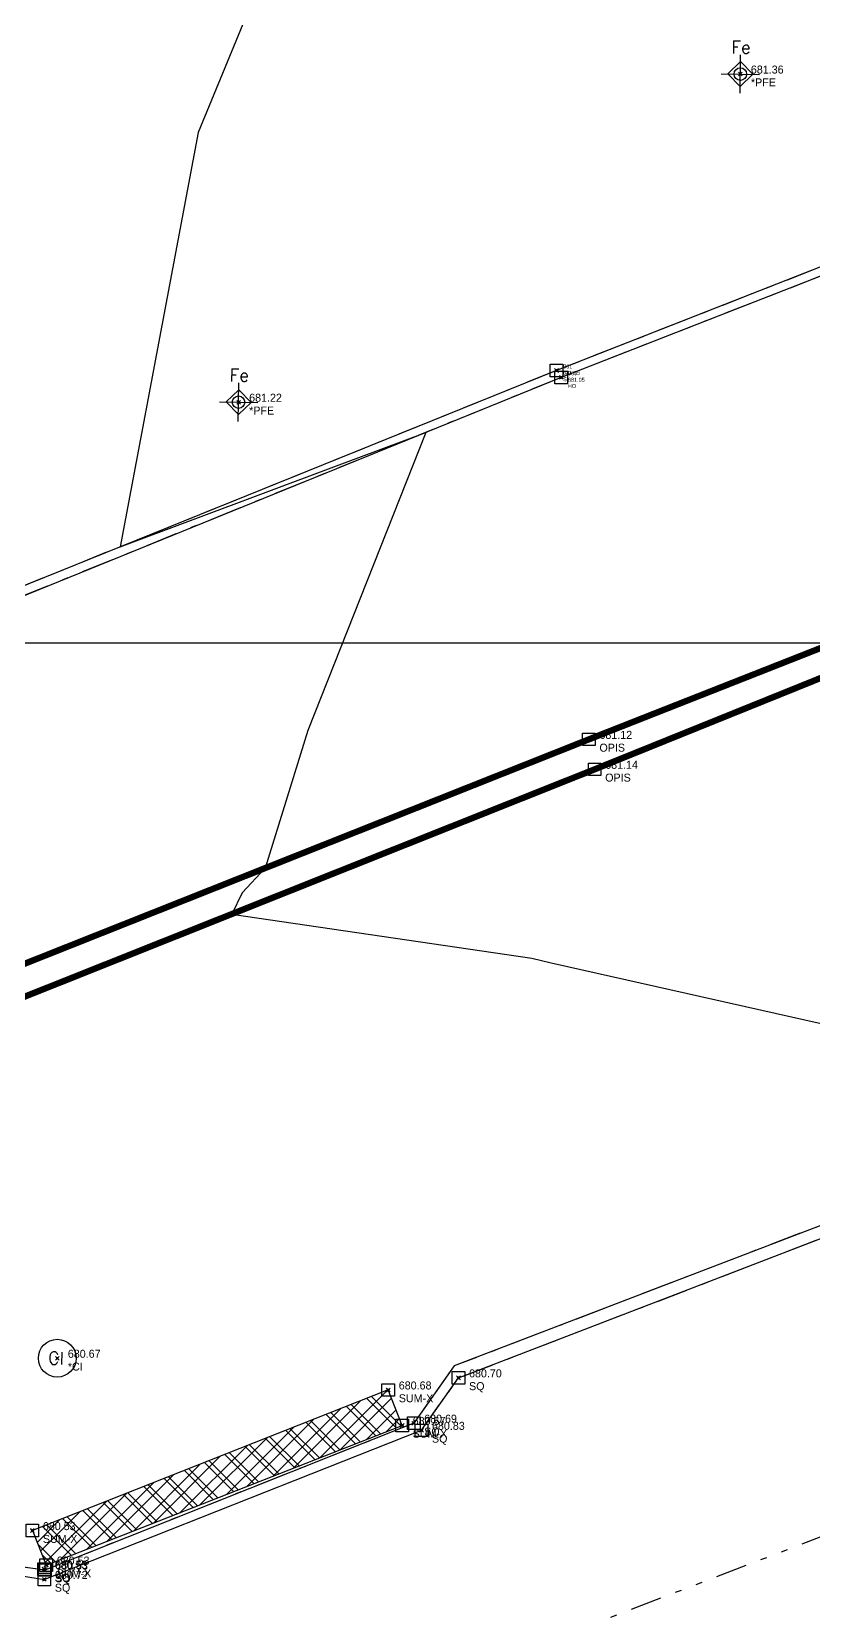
# Model space of a CAD drawing. Extents: x 350769 to 354978, y 6304672 to 6307963.
# Drawn here: x 352752.24 to 352764.64, y 6305484.61 to 6305509.7 of the extents above; entities that cross this region are included whole.
import ezdxf

# ---------------------------------------------------------------- set-up
doc = ezdxf.new("R2010")
doc.units = 0
doc.header["$PDMODE"] = 35
doc.header["$PDSIZE"] = 0.03
for name, pattern in [('4.0 - LO RECABARREN - DESNIVEL NUEVO$0$HIDDEN', [0.375, 0.25, -0.125]), ('CONTINUOS', [0]), ('DASHED', [19.05, 12.7, -6.35]), ('DIVIDE', [1.25, 0.5, -0.25, 0, -0.25, 0, -0.25]), ('JPG_DASHDOT', [1, 0.5, -0.25, 0, -0.25])]:
    doc.linetypes.add(name, pattern=pattern)
doc.layers.get('0').update_dxf_attribs({"linetype": 'CONTINUOUS'})
doc.layers.add('0_ASD_TOPOGRAFIA_ELEMENTOS', color=7, linetype='CONTINUOS', lineweight=5, true_color=0xbdbdbd)
for name, color, linetype in [('1-coordenadas', 8, 'CONTINUOUS'), ('1-LINEA DE CIERRO', 7, 'DIVIDE'), ('1-PAVIMENTO', 161, 'CONTINUOUS'), ('1-PAVIMENTO PINTURA', 7, 'DASHED'), ('1-SOLERA', 212, 'CONTINUOUS'), ('1-SUMIDERO', 190, 'CONTINUOUS'), ('2-ACHURADO JARDINERA', 252, 'CONTINUOUS'), ('2-ACHURADO VEREDA', 252, 'CONTINUOUS'), ('C-TINN', 5, 'CONTINUOUS'), ('C-TOPO-MINR', 8, 'CONTINUOUS'), ('TOP-URB-SOLERAS', 2, 'JPG_DASHDOT'), ('V-NODE - 2013', 4, 'CONTINUOUS'), ('V-NODE DIC 2005', 4, 'CONTINUOUS'), ('V-NODE-TEXT 2013', 2, 'CONTINUOUS'), ('V-NODE-TEXT DIC 2005', 2, 'CONTINUOUS'), ('Z-CI', 253, 'CONTINUOUS'), ('Z-PFE', 253, 'CONTINUOUS')]:
    doc.layers.add(name, color=color, linetype=linetype)
doc.styles.add('ROMANS', font='romans.shx', dxfattribs={"width": 0.65})

# ---------------------------------------------------------------- blocks, each defined once
blk = doc.blocks.new('COORDENADAS')
at = {"layer": '1-coordenadas'}
blk.add_line((20, -700.625), (1420, -700.625), dxfattribs=at)
blk = doc.blocks.new('CI')
at = {"layer": 'Z-CI'}
blk.add_circle((0, 0), 1.2, dxfattribs=at)
at = {"layer": 'Z-CI', "style": 'ROMANS'}
blk.add_text('CI', height=0.8, rotation=360, dxfattribs=at).set_placement((-0.58, -0.4))
blk = doc.blocks.new('PFE')
for p, q in [((0, -1.22), (0, 1.22)), ((-1.22, 0), (1.22, 0)), ((0, 0.79), (-0.79, 0)), ((-0.79, 0), (0, -0.79)), ((0.79, 0), (0, 0.79)), ((0, -0.79), (0.79, 0))]:
    blk.add_line(p, q)
blk.add_circle((0, 0), 0.397)
at = {"style": 'ROMANS'}
blk.add_text('Fe', height=0.8, dxfattribs=at).set_placement((-0.6, 1.31))
blk = doc.blocks.new('*U513', base_point=(352760.567, 6305504.324))
at = {"layer": 'V-NODE - 2013', "lineweight": -2}
blk.add_point((352760.567, 6305504.324), dxfattribs=at)
at = {"layer": 'V-NODE-TEXT 2013', "linetype": 'ByBlock', "char_height": 0.0635}
for s, insert, attachment_point in [('S', (352760.672, 6305504.218), 1), ('961', (352760.672, 6305504.357), 7), ('681.15', (352760.672, 6305504.319), 1)]:
    blk.add_mtext(s, dxfattribs=dict(at, insert=insert, attachment_point=attachment_point))
blk = doc.blocks.new('*U551', base_point=(352760.642, 6305504.214))
at = {"layer": 'V-NODE - 2013', "lineweight": -2}
blk.add_point((352760.642, 6305504.214), dxfattribs=at)
at = {"layer": 'V-NODE-TEXT 2013', "linetype": 'ByBlock', "char_height": 0.0635}
for s, insert, attachment_point in [('960', (352760.747, 6305504.247), 7), ('681.05', (352760.747, 6305504.209), 1), ('HO', (352760.747, 6305504.108), 1)]:
    blk.add_mtext(s, dxfattribs=dict(at, insert=insert, attachment_point=attachment_point))
blk = doc.blocks.new('*U1327')
at = {"color": 0, "linetype": 'ByBlock', "lineweight": -2, "transparency": 16777216}
blk.add_point((0, 0), dxfattribs=at)
blk = doc.blocks.new('*U3370', base_point=(352761.235, 6305497.935))
at = {"layer": 'V-NODE-TEXT DIC 2005', "linetype": 'ByBlock', "char_height": 0.127}
for s, insert, attachment_point in [('681.14', (352761.402, 6305498.006), 4), ('OPIS', (352761.402, 6305497.867), 1)]:
    blk.add_mtext(s, dxfattribs=dict(at, insert=insert, attachment_point=attachment_point))
blk = doc.blocks.new('*U3371', base_point=(352761.235, 6305497.935))
at = {"layer": 'V-NODE-TEXT DIC 2005', "color": 2, "lineweight": -2}
blk.add_blockref('*U3370', (352761.235, 6305497.935), dxfattribs=at)
blk = doc.blocks.new('*U3366', base_point=(352761.144, 6305498.41))
at = {"layer": 'V-NODE-TEXT DIC 2005', "linetype": 'ByBlock', "char_height": 0.127}
for s, insert, attachment_point in [('681.12', (352761.311, 6305498.481), 4), ('OPIS', (352761.311, 6305498.342), 1)]:
    blk.add_mtext(s, dxfattribs=dict(at, insert=insert, attachment_point=attachment_point))
blk = doc.blocks.new('*U3367', base_point=(352761.144, 6305498.41))
at = {"layer": 'V-NODE-TEXT DIC 2005', "color": 2, "lineweight": -2}
blk.add_blockref('*U3366', (352761.144, 6305498.41), dxfattribs=at)
blk = doc.blocks.new('*U2082', base_point=(352752.504, 6305485.076))
at = {"layer": 'V-NODE-TEXT DIC 2005', "linetype": 'ByBlock', "char_height": 0.127}
for s, insert, attachment_point in [('680.72', (352752.671, 6305485.147), 4), ('SQ', (352752.671, 6305485.008), 1)]:
    blk.add_mtext(s, dxfattribs=dict(at, insert=insert, attachment_point=attachment_point))
blk = doc.blocks.new('*U2083', base_point=(352752.504, 6305485.076))
at = {"layer": 'V-NODE-TEXT DIC 2005', "color": 2, "lineweight": -2}
blk.add_blockref('*U2082', (352752.504, 6305485.076), dxfattribs=at)
blk = doc.blocks.new('*U2078', base_point=(352752.501, 6305485.237))
at = {"layer": 'V-NODE-TEXT DIC 2005', "linetype": 'ByBlock', "char_height": 0.127}
for s, insert, attachment_point in [('680.53', (352752.668, 6305485.308), 4), ('SQ', (352752.668, 6305485.169), 1)]:
    blk.add_mtext(s, dxfattribs=dict(at, insert=insert, attachment_point=attachment_point))
blk = doc.blocks.new('*U2079', base_point=(352752.501, 6305485.237))
at = {"layer": 'V-NODE-TEXT DIC 2005', "color": 2, "lineweight": -2}
blk.add_blockref('*U2078', (352752.501, 6305485.237), dxfattribs=at)
blk = doc.blocks.new('*U2076', base_point=(352758.488, 6305487.442))
at = {"layer": 'V-NODE-TEXT DIC 2005', "linetype": 'ByBlock', "char_height": 0.127}
for s, insert, attachment_point in [('680.83', (352758.655, 6305487.513), 4), ('SQ', (352758.655, 6305487.374), 1)]:
    blk.add_mtext(s, dxfattribs=dict(at, insert=insert, attachment_point=attachment_point))
blk = doc.blocks.new('*U2077', base_point=(352758.488, 6305487.442))
at = {"layer": 'V-NODE-TEXT DIC 2005', "color": 2, "lineweight": -2}
blk.add_blockref('*U2076', (352758.488, 6305487.442), dxfattribs=at)
blk = doc.blocks.new('*U2074', base_point=(352758.364, 6305487.555))
at = {"layer": 'V-NODE-TEXT DIC 2005', "linetype": 'ByBlock', "char_height": 0.127}
for s, insert, attachment_point in [('680.69', (352758.531, 6305487.626), 4), ('SQ', (352758.531, 6305487.487), 1)]:
    blk.add_mtext(s, dxfattribs=dict(at, insert=insert, attachment_point=attachment_point))
blk = doc.blocks.new('*U2075', base_point=(352758.364, 6305487.555))
at = {"layer": 'V-NODE-TEXT DIC 2005', "color": 2, "lineweight": -2}
blk.add_blockref('*U2074', (352758.364, 6305487.555), dxfattribs=at)
blk = doc.blocks.new('*U2072', base_point=(352759.075, 6305488.275))
at = {"layer": 'V-NODE-TEXT DIC 2005', "linetype": 'ByBlock', "char_height": 0.127}
for s, insert, attachment_point in [('680.70', (352759.242, 6305488.346), 4), ('SQ', (352759.242, 6305488.207), 1)]:
    blk.add_mtext(s, dxfattribs=dict(at, insert=insert, attachment_point=attachment_point))
blk = doc.blocks.new('*U2073', base_point=(352759.075, 6305488.275))
at = {"layer": 'V-NODE-TEXT DIC 2005', "color": 2, "lineweight": -2}
blk.add_blockref('*U2072', (352759.075, 6305488.275), dxfattribs=at)
blk = doc.blocks.new('*U2066', base_point=(352752.51, 6305485.225))
at = {"layer": 'V-NODE-TEXT DIC 2005', "linetype": 'ByBlock', "char_height": 0.127}
for s, insert, attachment_point in [('680.53', (352752.677, 6305485.296), 4), ('SQ', (352752.677, 6305485.157), 1)]:
    blk.add_mtext(s, dxfattribs=dict(at, insert=insert, attachment_point=attachment_point))
blk = doc.blocks.new('*U2067', base_point=(352752.51, 6305485.225))
at = {"layer": 'V-NODE-TEXT DIC 2005', "color": 2, "lineweight": -2}
blk.add_blockref('*U2066', (352752.51, 6305485.225), dxfattribs=at)
blk = doc.blocks.new('*U2014', base_point=(352757.96, 6305488.083))
at = {"layer": 'V-NODE-TEXT DIC 2005', "linetype": 'ByBlock', "char_height": 0.127}
for s, insert, attachment_point in [('680.68', (352758.127, 6305488.154), 4), ('SUM-X', (352758.127, 6305488.015), 1)]:
    blk.add_mtext(s, dxfattribs=dict(at, insert=insert, attachment_point=attachment_point))
blk = doc.blocks.new('*U2015', base_point=(352757.96, 6305488.083))
at = {"layer": 'V-NODE-TEXT DIC 2005', "color": 2, "lineweight": -2}
blk.add_blockref('*U2014', (352757.96, 6305488.083), dxfattribs=at)
blk = doc.blocks.new('*U2012', base_point=(352752.314, 6305485.85))
at = {"layer": 'V-NODE-TEXT DIC 2005', "linetype": 'ByBlock', "char_height": 0.127}
for s, insert, attachment_point in [('680.53', (352752.481, 6305485.921), 4), ('SUM-X', (352752.481, 6305485.782), 1)]:
    blk.add_mtext(s, dxfattribs=dict(at, insert=insert, attachment_point=attachment_point))
blk = doc.blocks.new('*U2013', base_point=(352752.314, 6305485.85))
at = {"layer": 'V-NODE-TEXT DIC 2005', "color": 2, "lineweight": -2}
blk.add_blockref('*U2012', (352752.314, 6305485.85), dxfattribs=at)
blk = doc.blocks.new('*U2010', base_point=(352752.534, 6305485.303))
at = {"layer": 'V-NODE-TEXT DIC 2005', "linetype": 'ByBlock', "char_height": 0.127}
for s, insert, attachment_point in [('680.53', (352752.701, 6305485.374), 4), ('SUM-X', (352752.701, 6305485.235), 1)]:
    blk.add_mtext(s, dxfattribs=dict(at, insert=insert, attachment_point=attachment_point))
blk = doc.blocks.new('*U2011', base_point=(352752.534, 6305485.303))
at = {"layer": 'V-NODE-TEXT DIC 2005', "color": 2, "lineweight": -2}
blk.add_blockref('*U2010', (352752.534, 6305485.303), dxfattribs=at)
blk = doc.blocks.new('*U2008', base_point=(352758.182, 6305487.52))
at = {"layer": 'V-NODE-TEXT DIC 2005', "linetype": 'ByBlock', "char_height": 0.127}
for s, insert, attachment_point in [('680.67', (352758.349, 6305487.591), 4), ('SUM-X', (352758.349, 6305487.452), 1)]:
    blk.add_mtext(s, dxfattribs=dict(at, insert=insert, attachment_point=attachment_point))
blk = doc.blocks.new('*U2009', base_point=(352758.182, 6305487.52))
at = {"layer": 'V-NODE-TEXT DIC 2005', "color": 2, "lineweight": -2}
blk.add_blockref('*U2008', (352758.182, 6305487.52), dxfattribs=at)
blk = doc.blocks.new('*U1588', base_point=(352752.709, 6305488.586))
at = {"layer": 'V-NODE-TEXT DIC 2005', "linetype": 'ByBlock', "char_height": 0.127}
for s, insert, attachment_point in [('680.67', (352752.876, 6305488.657), 4), ('*CI', (352752.876, 6305488.518), 1)]:
    blk.add_mtext(s, dxfattribs=dict(at, insert=insert, attachment_point=attachment_point))
blk = doc.blocks.new('*U1589', base_point=(352752.709, 6305488.586))
at = {"layer": 'V-NODE-TEXT DIC 2005', "color": 2, "lineweight": -2}
blk.add_blockref('*U1588', (352752.709, 6305488.586), dxfattribs=at)
blk = doc.blocks.new('*U1470', base_point=(352763.546, 6305508.971))
at = {"layer": 'V-NODE-TEXT DIC 2005', "linetype": 'ByBlock', "char_height": 0.127}
for s, insert, attachment_point in [('681.36', (352763.713, 6305509.042), 4), ('*PFE', (352763.713, 6305508.903), 1)]:
    blk.add_mtext(s, dxfattribs=dict(at, insert=insert, attachment_point=attachment_point))
blk = doc.blocks.new('*U1471', base_point=(352763.546, 6305508.971))
at = {"layer": 'V-NODE-TEXT DIC 2005', "color": 2, "lineweight": -2}
blk.add_blockref('*U1470', (352763.546, 6305508.971), dxfattribs=at)
blk = doc.blocks.new('*U1466', base_point=(352755.585, 6305503.762))
at = {"layer": 'V-NODE-TEXT DIC 2005', "linetype": 'ByBlock', "char_height": 0.127}
for s, insert, attachment_point in [('*PFE', (352755.752, 6305503.694), 1), ('681.22', (352755.752, 6305503.833), 4)]:
    blk.add_mtext(s, dxfattribs=dict(at, insert=insert, attachment_point=attachment_point))
blk = doc.blocks.new('*U1467', base_point=(352755.585, 6305503.762))
at = {"layer": 'V-NODE-TEXT DIC 2005', "color": 2, "lineweight": -2}
blk.add_blockref('*U1466', (352755.585, 6305503.762), dxfattribs=at)
blk = doc.blocks.new('*U4771', base_point=(352760.567, 6305504.324))
at = {"layer": 'V-NODE - 2013', "lineweight": -2}
blk.add_point((352760.567, 6305504.324), dxfattribs=at)
at = {"layer": 'V-NODE-TEXT 2013', "linetype": 'ByBlock', "char_height": 0.0635}
for s, insert, attachment_point in [('S', (352760.672, 6305504.218), 1), ('961', (352760.672, 6305504.357), 7), ('681.15', (352760.672, 6305504.319), 1)]:
    blk.add_mtext(s, dxfattribs=dict(at, insert=insert, attachment_point=attachment_point))
blk = doc.blocks.new('*U4809', base_point=(352760.642, 6305504.214))
at = {"layer": 'V-NODE - 2013', "lineweight": -2}
blk.add_point((352760.642, 6305504.214), dxfattribs=at)
at = {"layer": 'V-NODE-TEXT 2013', "linetype": 'ByBlock', "char_height": 0.0635}
for s, insert, attachment_point in [('960', (352760.747, 6305504.247), 7), ('681.05', (352760.747, 6305504.209), 1), ('HO', (352760.747, 6305504.108), 1)]:
    blk.add_mtext(s, dxfattribs=dict(at, insert=insert, attachment_point=attachment_point))
blk = doc.blocks.new('TOPOGRAFIA')
at = {"layer": '1-SUMIDERO', "true_color": 0xbdbdbd}
h = blk.add_hatch(dxfattribs=at)
h.set_pattern_fill('ANSI37', color=9, scale=0.1)
h.set_pattern_definition([(45, (38000, -3000), (-0.224506403027, 0.224506403027), []), (135, (38000, -3000), (-0.224506403027, -0.224506403027), [])])
h.paths.add_polyline_path([(390758.118, 6302487.579), (390757.896, 6302488.141), (390752.25, 6302485.91), (390752.47, 6302485.362)])
at = {"layer": '1-coordenadas', "color": 9, "linetype": '4.0 - LO RECABARREN - DESNIVEL NUEVO$0$HIDDEN', "lineweight": 0, "ltscale": 50, "true_color": 0xbdbdbd}
blk.add_line((390200, 6302500), (390900, 6302500), dxfattribs=at)
at = {"layer": '1-LINEA DE CIERRO', "color": 9, "true_color": 0xbdbdbd, "flags": 128}
blk.add_lwpolyline([(390280.923, 6302302.553), (390301.111, 6302310.622), (390303.484, 6302304.641), (390338.621, 6302318.187), (390369.787, 6302330.188), (390401.199, 6302342.363), (390434.782, 6302355.397), (390467.084, 6302367.939), (390498.989, 6302380.272), (390532.222, 6302393.524), (390576.524, 6302411.285), (390608.95, 6302424.291), (390644.306, 6302438.549), (390673.662, 6302450.269), (390710.202, 6302464.145), (390750.813, 6302480.468), (390811.66, 6302503.783), (390838.197, 6302514.072)], dxfattribs=at)
at = {"layer": '1-PAVIMENTO', "color": 9, "true_color": 0xbdbdbd}
for p, q in [((390773.959, 6302509.418), (390760.642, 6302504.214)), ((390760.642, 6302504.214), (390747.557, 6302498.898)), ((390798.325, 6302503.627), (390758.942, 6302488.522)), ((390758.942, 6302488.522), (390758.301, 6302487.613)), ((390758.301, 6302487.613), (390752.446, 6302485.283)), ((390752.446, 6302485.283), (390751.532, 6302485.41))]:
    blk.add_line(p, q, dxfattribs=at)
at = {"layer": '1-PAVIMENTO PINTURA', "color": 9, "true_color": 0xbdbdbd, "const_width": 0.1, "flags": 128}
blk.add_lwpolyline([(390772.906, 6302502.736), (390761.172, 6302497.993), (390750.478, 6302493.726), (390736.24, 6302487.922), (390724.482, 6302483.063), (390714.893, 6302478.216), (390701.926, 6302471.803), (390692.291, 6302467.785, -1.017343), (390691.481, 6302470.17), (390701.523, 6302474.242), (390714.26, 6302479.433), (390724.327, 6302483.54), (390737.129, 6302488.847), (390750.383, 6302494.213), (390761.081, 6302498.469), (390772.782, 6302503.082, -1.130732)], format="xyb", close=True, dxfattribs=at)
at = {"layer": '1-SOLERA', "color": 9, "true_color": 0xbdbdbd}
for p, q in [((390773.907, 6302509.56), (390760.567, 6302504.324)), ((390760.567, 6302504.324), (390747.574, 6302499.071))]:
    blk.add_line(p, q, dxfattribs=at)
at = {"layer": '1-SOLERA', "color": 9, "true_color": 0xbdbdbd, "flags": 128}
blk.add_lwpolyline([(390758.424, 6302487.501), (390759.012, 6302488.333), (390798.327, 6302503.46)], dxfattribs=at)
at = {"layer": '1-SOLERA', "color": 9, "true_color": 0xbdbdbd}
blk.add_lwpolyline([(390432.213, 6302362.57), (390466.162, 6302375.951), (390497.081, 6302388.127), (390530.873, 6302401.47), (390572.386, 6302417.853), (390606.8, 6302430.35), (390643.107, 6302443.73), (390672.8, 6302454.722), (390687.421, 6302459.942), (390708.007, 6302467.963), (390740.676, 6302480.951), (390741.66, 6302480.86), (390747.566, 6302483.227), (390748.146, 6302483.932), (390751.548, 6302485.276), (390752.44, 6302485.134), (390758.424, 6302487.501)], dxfattribs=at)
at = {"layer": '1-SUMIDERO', "color": 9, "true_color": 0xbdbdbd, "flags": 128}
blk.add_lwpolyline([(390752.25, 6302485.91), (390752.47, 6302485.362), (390758.118, 6302487.579), (390757.896, 6302488.141), (390752.25, 6302485.91)], dxfattribs=at)
at = {"layer": 'C-TINN', "color": 9, "linetype": 'Continuous', "lineweight": -3, "true_color": 0xbdbdbd}
for points, elevation in [([(390760.467, 6302504.224), (390760.467, 6302504.424), (390760.667, 6302504.424), (390760.667, 6302504.224), (390760.467, 6302504.224)], 681.146), ([(390760.542, 6302504.114), (390760.542, 6302504.314), (390760.742, 6302504.314), (390760.742, 6302504.114), (390760.542, 6302504.114)], 681.048), ([(390760.981, 6302498.369), (390760.981, 6302498.569), (390761.181, 6302498.569), (390761.181, 6302498.369), (390760.981, 6302498.369)], 681.12), ([(390761.072, 6302497.893), (390761.072, 6302498.093), (390761.272, 6302498.093), (390761.272, 6302497.893), (390761.072, 6302497.893)], 681.14), ([(390758.911, 6302488.233), (390758.911, 6302488.433), (390759.111, 6302488.433), (390759.111, 6302488.233), (390758.911, 6302488.233)], 680.7), ([(390757.796, 6302488.041), (390757.796, 6302488.241), (390757.996, 6302488.241), (390757.996, 6302488.041), (390757.796, 6302488.041)], 680.68), ([(390758.018, 6302487.479), (390758.018, 6302487.679), (390758.218, 6302487.679), (390758.218, 6302487.479), (390758.018, 6302487.479)], 680.67), ([(390758.201, 6302487.513), (390758.201, 6302487.713), (390758.401, 6302487.713), (390758.401, 6302487.513), (390758.201, 6302487.513)], 680.69), ([(390758.324, 6302487.401), (390758.324, 6302487.601), (390758.524, 6302487.601), (390758.524, 6302487.401), (390758.324, 6302487.401)], 680.83), ([(390752.15, 6302485.81), (390752.15, 6302486.01), (390752.35, 6302486.01), (390752.35, 6302485.81), (390752.15, 6302485.81)], 680.53), ([(390752.337, 6302485.196), (390752.337, 6302485.396), (390752.537, 6302485.396), (390752.537, 6302485.196), (390752.337, 6302485.196)], 680.53), ([(390752.346, 6302485.183), (390752.346, 6302485.383), (390752.546, 6302485.383), (390752.546, 6302485.183), (390752.346, 6302485.183)], 680.53), ([(390752.37, 6302485.262), (390752.37, 6302485.462), (390752.57, 6302485.462), (390752.57, 6302485.262), (390752.37, 6302485.262)], 680.53), ([(390752.34, 6302485.034), (390752.34, 6302485.234), (390752.54, 6302485.234), (390752.54, 6302485.034), (390752.34, 6302485.034)], 680.72)]:
    blk.add_lwpolyline(points, dxfattribs=dict(at, elevation=elevation))
for p in [(390760.567, 6302504.324, 681.146), (390760.642, 6302504.214, 681.048), (390761.081, 6302498.469, 681.12), (390761.172, 6302497.993, 681.14), (390759.011, 6302488.333, 680.7), (390757.896, 6302488.141, 680.68), (390758.118, 6302487.579, 680.67), (390758.301, 6302487.613, 680.69), (390758.424, 6302487.501, 680.83), (390752.25, 6302485.91, 680.53), (390752.47, 6302485.362, 680.53), (390752.437, 6302485.296, 680.53), (390752.44, 6302485.134, 680.72), (390752.446, 6302485.283, 680.53)]:
    blk.add_point(p, dxfattribs=at)
at = {"layer": 'C-TOPO-MINR', "color": 9, "linetype": 'Continuous', "lineweight": -3, "true_color": 0xbdbdbd, "elevation": 681}
blk.add_lwpolyline([(390756.572, 6302512.211), (390754.882, 6302508.1), (390753.644, 6302501.525), (390757.078, 6302502.811), (390758.491, 6302503.34), (390756.623, 6302498.61), (390755.946, 6302496.426), (390755.578, 6302496.033), (390755.414, 6302495.695), (390760.175, 6302494.995), (390760.484, 6302494.92), (390770.204, 6302492.735)], dxfattribs=at)
at = {"color": 9, "true_color": 0xbdbdbd}
for name, p in [('*U4771', (390760.567, 6302504.324)), ('*U4809', (390760.642, 6302504.214))]:
    blk.add_blockref(name, p, dxfattribs=at)
at = {"layer": 'V-NODE DIC 2005', "color": 9, "lineweight": -2, "true_color": 0xbdbdbd, "rotation": 359.9963883938062}
for p in [(390763.484, 6302509.029), (390755.523, 6302503.82), (390761.081, 6302498.468), (390761.172, 6302497.993), (390752.646, 6302488.644), (390759.012, 6302488.333), (390757.897, 6302488.141), (390758.118, 6302487.578), (390758.3, 6302487.613), (390758.424, 6302487.5), (390752.25, 6302485.908), (390752.47, 6302485.361), (390752.437, 6302485.295), (390752.44, 6302485.134), (390752.446, 6302485.283)]:
    blk.add_blockref('*U1327', p, dxfattribs=at)
at = {"layer": 'V-NODE-TEXT DIC 2005', "color": 9, "lineweight": -2, "true_color": 0xbdbdbd, "rotation": 359.9963883938062}
for name, p in [('*U1471', (390763.484, 6302509.029)), ('*U1467', (390755.523, 6302503.82)), ('*U3367', (390761.081, 6302498.468)), ('*U3371', (390761.172, 6302497.993)), ('*U1589', (390752.646, 6302488.644)), ('*U2073', (390759.012, 6302488.333)), ('*U2015', (390757.897, 6302488.141)), ('*U2009', (390758.118, 6302487.578)), ('*U2075', (390758.3, 6302487.613)), ('*U2077', (390758.424, 6302487.5)), ('*U2013', (390752.25, 6302485.908)), ('*U2079', (390752.437, 6302485.295)), ('*U2067', (390752.446, 6302485.283)), ('*U2011', (390752.47, 6302485.361)), ('*U2083', (390752.44, 6302485.134))]:
    blk.add_blockref(name, p, dxfattribs=at)
at = {"layer": 'Z-CI', "color": 9, "true_color": 0xbdbdbd, "xscale": 0.25, "yscale": 0.25, "zscale": 0.25, "rotation": 359.0901018221344}
blk.add_blockref('CI', (390752.645, 6302488.645), dxfattribs=at)
at = {"layer": 'Z-PFE', "color": 9, "true_color": 0xbdbdbd, "xscale": 0.25, "yscale": 0.25, "zscale": 0.25, "rotation": 359.090101839884}
for p in [(390763.484, 6302509.029), (390755.522, 6302503.821)]:
    blk.add_blockref('PFE', p, dxfattribs=at)

msp = doc.modelspace()

# ---------------------------------------------------------------- hatches: boundary and pattern name
at = {"layer": '1-SUMIDERO'}
h = msp.add_hatch(dxfattribs=at)
h.set_pattern_fill('ANSI37', color=256, scale=0.1)
h.set_pattern_definition([(45, (0, 0), (-0.224506403027, 0.224506403027), []), (135, (0, 0), (-0.224506403027, -0.224506403027), [])])
h.paths.add_polyline_path([(352758.118, 6305487.579), (352757.896, 6305488.141), (352752.25, 6305485.91), (352752.47, 6305485.362)])
at = {"layer": '2-ACHURADO JARDINERA'}
h = msp.add_hatch(dxfattribs=at)
h.set_pattern_fill('CROSS', color=256, scale=0.25)
h.paths.add_polyline_path([(352807.58, 6305421.813), (352857.313, 6305432.478), (352902.068, 6305442.569), (352944.352, 6305451.754), (352994.7, 6305463.164), (353046.903, 6305475.514), (353092.39, 6305485.729), (353145.758, 6305497.876), (353144.258, 6305503.395), (353100.244, 6305493.41), (353059.279, 6305483.986), (353001.811, 6305470.928), (352950.675, 6305459.264), (352912.85, 6305450.546), (352850.724, 6305436.562), (352806.099, 6305426.903), (352769.806, 6305419.924), (352732.226, 6305412.88), (352692.279, 6305405.033), (352665.568, 6305399.969), (352618.739, 6305391.031, 0.354627), (352616.291, 6305386.209), (352665.262, 6305394.306), (352713.933, 6305403.621), (352757.54, 6305411.682)])
h = msp.add_hatch(dxfattribs=at)
h.set_pattern_fill('CROSS', color=256, scale=0.25)
edge = h.paths.add_edge_path()
edge.add_line((353143.074, 6305480.003), (353148.882, 6305481.723))
edge.add_line((353148.882, 6305481.723), (353146.47, 6305493.302))
edge.add_line((353146.47, 6305493.302), (353093.152, 6305481.277))
edge.add_line((353093.152, 6305481.277), (353048.229, 6305470.72))
edge.add_line((353048.229, 6305470.72), (352995.652, 6305458.757))
edge.add_line((352995.652, 6305458.757), (352945.972, 6305447.39))
edge.add_line((352945.972, 6305447.39), (352902.832, 6305437.649))
edge.add_line((352902.832, 6305437.649), (352858.107, 6305427.58))
edge.add_line((352858.107, 6305427.58), (352808.548, 6305416.922))
edge.add_line((352808.548, 6305416.922), (352758.228, 6305407.22))
edge.add_line((352758.228, 6305407.22), (352715.498, 6305399.08))
edge.add_line((352715.498, 6305399.08), (352666.18, 6305389.17))
edge.add_line((352666.18, 6305389.17), (352630.985, 6305382.073))
edge.add_arc((352633.263, 6305369.826), 12.457, 100.5388, 166.1407)
edge.add_arc((352624.225, 6305372.056), 3.148, 166.1407, 234.2062)
edge.add_arc((352627.06, 6305380.902), 12.321, 247.6974, 283.8785)
edge.add_line((352630.015, 6305368.941), (352668.694, 6305376.743))
edge.add_line((352668.694, 6305376.743), (352717.109, 6305386.55))
edge.add_line((352717.109, 6305386.55), (352759.295, 6305395.212))
edge.add_line((352759.295, 6305395.212), (352809.818, 6305405.374))
edge.add_line((352809.818, 6305405.374), (352905.734, 6305424.801))
edge.add_line((352905.734, 6305424.801), (352948.975, 6305433.696))
edge.add_line((352948.975, 6305433.696), (352998.108, 6305443.775))
edge.add_line((352998.108, 6305443.775), (353052.822, 6305454.779))
edge.add_line((353052.822, 6305454.779), (353064.913, 6305457.319))
edge.add_line((353064.913, 6305457.319), (353066.254, 6305457.586))
edge.add_line((353066.254, 6305457.586), (353114.574, 6305471.872))
edge.add_line((353114.574, 6305471.872), (353143.074, 6305480.003))
at = {"layer": '2-ACHURADO VEREDA'}
h = msp.add_hatch(dxfattribs=at)
h.set_pattern_fill('ANSI32', color=256, scale=0.09)
h.paths.add_polyline_path([(352778.513, 6305530.641), (352778.682, 6305530.165, 0.30076), (352781.877, 6305535.88), (352781.417, 6305539.545), (352780.967, 6305539.483), (352779.696, 6305548.344), (352778.207, 6305548.171), (352779.429, 6305539.404), (352778.4, 6305538.745), (352779.051, 6305534.166), (352777.12, 6305533.349), (352776.949, 6305533.635), (352767.175, 6305529.661), (352757.695, 6305525.376), (352748.002, 6305520.893), (352737.888, 6305516.144), (352730.032, 6305512.591), (352725.232, 6305511.131), (352711.741, 6305505.751), (352701.822, 6305501.812), (352688.808, 6305496.674), (352675.378, 6305491.326), (352662.77, 6305486.309), (352650.76, 6305481.531), (352641.08, 6305477.675), (352632.611, 6305474.335), (352623.668, 6305470.801), (352617.537, 6305468.424), (352605.764, 6305463.41), (352608.355, 6305461.211), (352618.346, 6305465.146), (352624.871, 6305467.668), (352633.825, 6305471.211), (352642.415, 6305474.593), (352652.307, 6305478.512), (352664.168, 6305483.169), (352676.565, 6305488.051), (352690.331, 6305493.466), (352703.095, 6305498.55), (352713.345, 6305502.582), (352726.41, 6305507.725), (352731.324, 6305509.731), (352740.236, 6305513.341), (352747.826, 6305516.788), (352758.93, 6305522.123), (352768.406, 6305526.356)])

# ---------------------------------------------------------------- linework, layer by layer
at = {"layer": '1-PAVIMENTO PINTURA', "const_width": 0.1, "flags": 128}
msp.add_lwpolyline([(352772.906, 6305502.736), (352761.172, 6305497.993), (352750.478, 6305493.726), (352736.24, 6305487.922), (352724.482, 6305483.063), (352714.893, 6305478.216), (352701.926, 6305471.803), (352692.291, 6305467.785, -1.017343), (352691.481, 6305470.17), (352701.523, 6305474.242), (352714.26, 6305479.433), (352724.327, 6305483.54), (352737.129, 6305488.847), (352750.383, 6305494.213), (352761.081, 6305498.469), (352772.782, 6305503.082, -1.130732)], format="xyb", close=True, dxfattribs=at)
at = {"layer": '1-SUMIDERO', "flags": 128}
msp.add_lwpolyline([(352752.25, 6305485.91), (352752.47, 6305485.362), (352758.118, 6305487.579), (352757.896, 6305488.141), (352752.25, 6305485.91)], dxfattribs=at)
at = {"layer": 'TOP-URB-SOLERAS'}
for p, q in [((352773.907, 6305509.56), (352760.567, 6305504.324)), ((352773.959, 6305509.418), (352760.642, 6305504.214)), ((352760.642, 6305504.214), (352747.557, 6305498.898)), ((352760.567, 6305504.324), (352747.574, 6305499.071)), ((352798.325, 6305503.627), (352758.942, 6305488.522)), ((352758.942, 6305488.522), (352758.301, 6305487.613)), ((352758.301, 6305487.613), (352752.446, 6305485.283)), ((352752.446, 6305485.283), (352751.532, 6305485.41))]:
    msp.add_line(p, q, dxfattribs=at)
at = {"layer": 'TOP-URB-SOLERAS', "flags": 128}
msp.add_lwpolyline([(352758.424, 6305487.501), (352759.012, 6305488.333), (352798.327, 6305503.46)], dxfattribs=at)

# ---------------------------------------------------------------- block references
at = {"color": 252, "linetype": 'DASHED'}
msp.add_blockref('COORDENADAS', (352180, 6306200.625), dxfattribs=at)
for name, p in [('*U513', (352760.567, 6305504.324)), ('*U551', (352760.642, 6305504.214))]:
    msp.add_blockref(name, p)
at = {"layer": 'Z-CI', "xscale": 0.25, "yscale": 0.25, "zscale": 0.25, "rotation": 359.0901018221344}
msp.add_blockref('CI', (352752.645, 6305488.645), dxfattribs=at)
at = {"layer": 'Z-PFE', "xscale": 0.25, "yscale": 0.25, "zscale": 0.25, "rotation": 359.090101839884}
for p in [(352763.484, 6305509.029), (352755.522, 6305503.821)]:
    msp.add_blockref('PFE', p, dxfattribs=at)

# ---------------------------------------------------------------- next in the draw order: block references
at = {"layer": '0_ASD_TOPOGRAFIA_ELEMENTOS', "color": 30, "true_color": 0xf26507}
msp.add_blockref('TOPOGRAFIA', (-38000, 3000), dxfattribs=at)

doc.saveas('drawing.dxf')
